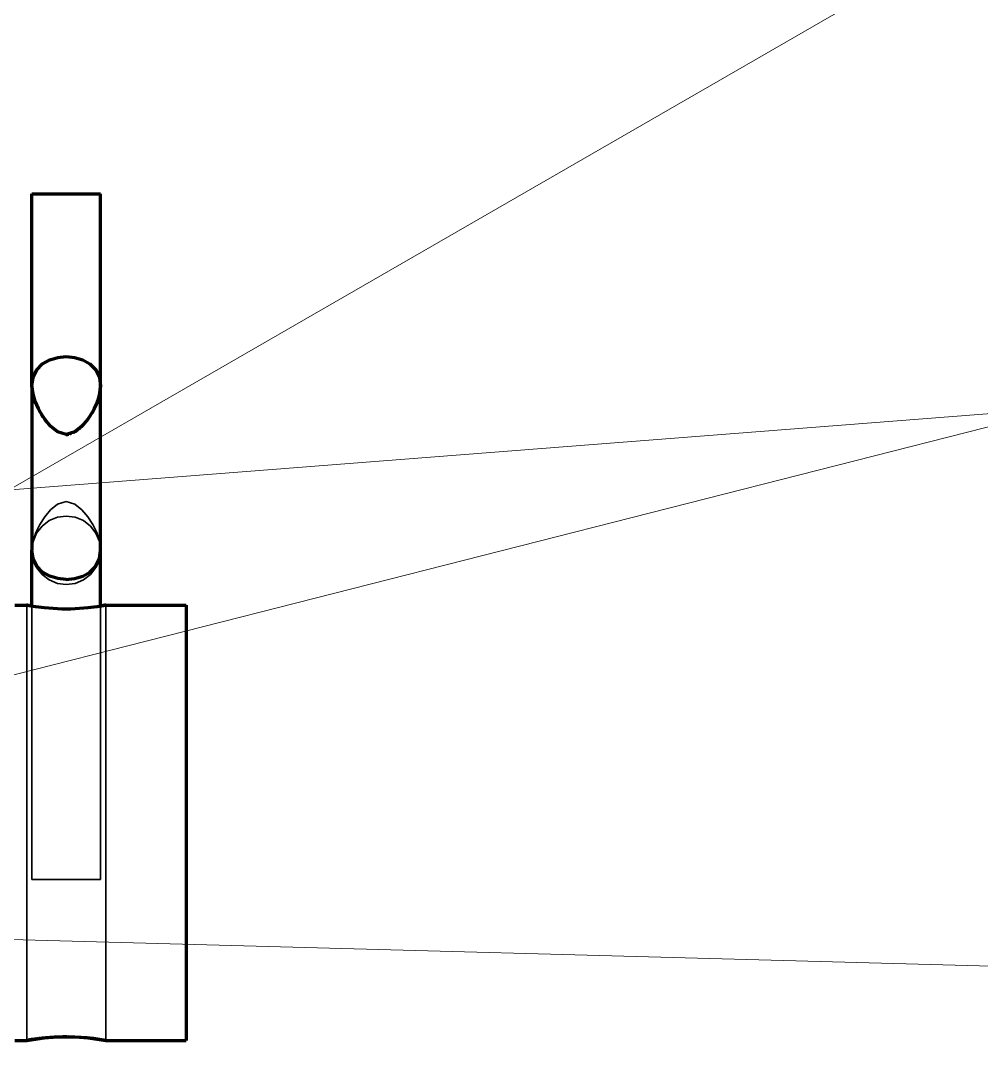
# Model space of a CAD drawing. Header units: millimetres. Extents: x 0 to 2382, y 0 to 420.
# Drawn here: x 188.04 to 193.64, y 229.61 to 235.68 of the extents above; entities that cross this region are included whole.
import ezdxf

# ---------------------------------------------------------------- set-up
doc = ezdxf.new("R2010")
doc.units = ezdxf.units.MM
doc.linetypes.add('IRAM-E-TRAZOS', pattern=[5, 4, -1])
for name, color, linetype, lineweight in [('01-VISIBLE', 7, 'CONTINUOUS', 70), ('02-OCULTA', 4, 'IRAM-E-TRAZOS', 35), ('08-FINA', 5, 'CONTINUOUS', 18)]:
    doc.layers.add(name, color=color, linetype=linetype, lineweight=lineweight)

msp = doc.modelspace()

# ---------------------------------------------------------------- linework, layer by layer
at = {"layer": '01-VISIBLE'}
for p, q in [((188.1, 233.55), (188.1, 234.67)), ((188.5, 233.55), (188.5, 234.67)), ((188.1, 232.2649), (188.1, 232.59)), ((188.5, 232.2649), (188.5, 232.59)), ((188, 232.27), (188.07, 232.27)), ((188.53, 232.27), (189, 232.27)), ((188, 229.73), (188.07, 229.73)), ((188.53, 229.73), (189, 229.73))]:
    msp.add_line(p, q, dxfattribs=at)
for points in [[(188.1, 234.67), (188.15, 234.67), (188.2, 234.67), (188.25, 234.67), (188.3, 234.67), (188.35, 234.67), (188.4, 234.67), (188.45, 234.67), (188.5, 234.67)], [(188.1, 233.55), (188.1066, 233.5984), (188.1276, 233.6425), (188.1617, 233.6775), (188.2042, 233.7016), (188.2512, 233.7154), (188.3, 233.7199)], [(188.3, 233.7199), (188.3488, 233.7154), (188.3958, 233.7016), (188.4383, 233.6775), (188.4724, 233.6425), (188.4934, 233.5984), (188.5, 233.55)], [(188.5, 233.55), (188.4937, 233.4974), (188.4776, 233.4469), (188.4544, 233.3992), (188.4257, 233.3547), (188.3914, 233.3142), (188.3502, 233.2811), (188.3, 233.266), (188.2498, 233.2811), (188.2086, 233.3142), (188.1743, 233.3547), (188.1456, 233.3992), (188.1224, 233.4469), (188.1063, 233.4974), (188.1, 233.55)], [(188.1, 233.55), (188.1013, 233.5271), (188.1048, 233.5044), (188.1102, 233.482), (188.1173, 233.4602), (188.1258, 233.4388), (188.1356, 233.418)], [(188.1, 233.55), (188.1, 233.4995), (188.1, 233.4489), (188.1, 233.3984), (188.1, 233.3479), (188.1, 233.2974), (188.1, 233.2468), (188.1, 233.1963), (188.1, 233.1458), (188.1, 233.0953), (188.1, 233.0447), (188.1, 232.9942), (188.1, 232.9437), (188.1, 232.8932), (188.1, 232.8426), (188.1, 232.7921), (188.1, 232.7416), (188.1, 232.6911), (188.1, 232.6405), (188.1, 232.59)], [(188.4502, 233.392), (188.4637, 233.4165), (188.4754, 233.4418), (188.4854, 233.4679), (188.4931, 233.4947), (188.4982, 233.5221), (188.5, 233.55)], [(188.5, 232.59), (188.5, 232.6405), (188.5, 232.6911), (188.5, 232.7416), (188.5, 232.7921), (188.5, 232.8426), (188.5, 232.8932), (188.5, 232.9437), (188.5, 232.9942), (188.5, 233.0447), (188.5, 233.0953), (188.5, 233.1458), (188.5, 233.1963), (188.5, 233.2468), (188.5, 233.2974), (188.5, 233.3479), (188.5, 233.3984), (188.5, 233.4489), (188.5, 233.4995), (188.5, 233.55)], [(188.5, 232.59), (188.5, 232.6405), (188.5, 232.6911), (188.5, 232.7416), (188.5, 232.7921), (188.5, 232.8426), (188.5, 232.8932), (188.5, 232.9437), (188.5, 232.9942), (188.5, 233.0447), (188.5, 233.0953), (188.5, 233.1458), (188.5, 233.1963), (188.5, 233.2468), (188.5, 233.2974), (188.5, 233.3479), (188.5, 233.3984), (188.5, 233.4489), (188.5, 233.4995), (188.5, 233.55)], [(188.1358, 233.4175), (188.1358, 233.4175), (188.1358, 233.4175), (188.1358, 233.4175), (188.1358, 233.4175), (188.1358, 233.4175), (188.1358, 233.4175)], [(188.1421, 233.4055), (188.1428, 233.4042), (188.1435, 233.4029), (188.1442, 233.4017), (188.1449, 233.4004), (188.1456, 233.3992), (188.1463, 233.3979)], [(188.1466, 233.3974), (188.1466, 233.3974), (188.1466, 233.3974), (188.1466, 233.3974), (188.1466, 233.3974), (188.1466, 233.3974), (188.1466, 233.3974)], [(188.1547, 233.3838), (188.1561, 233.3816), (188.1575, 233.3793), (188.159, 233.377), (188.1604, 233.3747), (188.1619, 233.3725), (188.1634, 233.3702)], [(188.1638, 233.3697), (188.1642, 233.3691), (188.1646, 233.3685), (188.1649, 233.368), (188.1653, 233.3674), (188.1657, 233.3669), (188.1661, 233.3663)], [(188.1743, 233.3548), (188.1756, 233.353), (188.1769, 233.3512), (188.1783, 233.3494), (188.1797, 233.3476), (188.181, 233.3458), (188.1824, 233.344)], [(188.4478, 233.388), (188.4478, 233.388), (188.4478, 233.388), (188.4478, 233.388), (188.4478, 233.388), (188.4478, 233.388), (188.4478, 233.388)], [(188.1882, 233.3369), (188.1885, 233.3365), (188.1888, 233.3362), (188.189, 233.3358), (188.1893, 233.3354), (188.1896, 233.3351), (188.1899, 233.3347)], [(188.1969, 233.3266), (188.1978, 233.3257), (188.1987, 233.3247), (188.1995, 233.3237), (188.2004, 233.3228), (188.2013, 233.3218), (188.2022, 233.3209)], [(188.2109, 233.3119), (188.2109, 233.3119), (188.2109, 233.3119), (188.2109, 233.3119), (188.2109, 233.3119), (188.2109, 233.3119), (188.2109, 233.3119)], [(188.2109, 233.3118), (188.2109, 233.3118), (188.2109, 233.3118), (188.2109, 233.3118), (188.2109, 233.3118), (188.2109, 233.3118), (188.2109, 233.3118)], [(188.211, 233.3117), (188.2111, 233.3117), (188.2111, 233.3117), (188.2112, 233.3116), (188.2112, 233.3116), (188.2113, 233.3115), (188.2113, 233.3115)], [(188.2116, 233.3111), (188.212, 233.3108), (188.2124, 233.3105), (188.2127, 233.3101), (188.2131, 233.3098), (188.2134, 233.3094), (188.2138, 233.3091)], [(188.2179, 233.3052), (188.2183, 233.3049), (188.2187, 233.3045), (188.219, 233.3042), (188.2194, 233.3038), (188.2198, 233.3035), (188.2202, 233.3031)], [(188.3448, 233.278), (188.3448, 233.278), (188.3449, 233.2781), (188.3449, 233.2781), (188.3449, 233.2781), (188.345, 233.2781), (188.345, 233.2782)], [(188.3535, 233.2831), (188.3535, 233.2831), (188.3535, 233.2831), (188.3535, 233.2831), (188.3535, 233.2831), (188.3535, 233.2831), (188.3535, 233.2831)], [(188.3536, 233.2831), (188.3536, 233.2831), (188.3536, 233.2832), (188.3536, 233.2832), (188.3536, 233.2832), (188.3536, 233.2832), (188.3537, 233.2832)], [(188.3537, 233.2832), (188.3538, 233.2832), (188.3538, 233.2833), (188.3539, 233.2833), (188.3539, 233.2833), (188.3539, 233.2833), (188.354, 233.2834)], [(188.354, 233.2834), (188.3554, 233.2843), (188.3567, 233.2851), (188.3581, 233.286), (188.3594, 233.287), (188.3607, 233.2879), (188.3621, 233.2888)], [(188.364, 233.2902), (188.3648, 233.2908), (188.3655, 233.2914), (188.3663, 233.2919), (188.3671, 233.2925), (188.3678, 233.2931), (188.3686, 233.2937)], [(188.375, 233.2989), (188.3754, 233.2993), (188.3758, 233.2996), (188.3762, 233.3), (188.3766, 233.3003), (188.3771, 233.3007), (188.3775, 233.3011)], [(188.3782, 233.3017), (188.3787, 233.3022), (188.3793, 233.3027), (188.3799, 233.3032), (188.3805, 233.3037), (188.3811, 233.3043), (188.3816, 233.3048)], [(188.386, 233.3088), (188.3867, 233.3096), (188.3875, 233.3103), (188.3882, 233.311), (188.389, 233.3117), (188.3897, 233.3125), (188.3904, 233.3132)], [(188.3956, 233.3185), (188.3963, 233.3192), (188.397, 233.32), (188.3977, 233.3207), (188.3984, 233.3215), (188.3991, 233.3223), (188.3998, 233.3231)], [(188.2867, 233.267), (188.2867, 233.267), (188.2867, 233.267), (188.2867, 233.267), (188.2867, 233.267), (188.2867, 233.267), (188.2867, 233.267)], [(188.2868, 233.267), (188.2868, 233.267), (188.2868, 233.267), (188.2868, 233.267), (188.2868, 233.267), (188.2868, 233.267), (188.2868, 233.267)], [(188.2869, 233.267), (188.2869, 233.267), (188.2869, 233.267), (188.2869, 233.267), (188.2869, 233.267), (188.2869, 233.267), (188.2869, 233.267)], [(188.287, 233.267), (188.287, 233.267), (188.287, 233.267), (188.287, 233.267), (188.287, 233.267), (188.287, 233.267), (188.287, 233.267)], [(188.2871, 233.267), (188.2871, 233.267), (188.2871, 233.267), (188.2871, 233.267), (188.2871, 233.267), (188.2871, 233.267), (188.2871, 233.267)], [(188.2872, 233.267), (188.2872, 233.267), (188.2872, 233.267), (188.2872, 233.267), (188.2872, 233.267), (188.2872, 233.267), (188.2872, 233.267)], [(188.2873, 233.2669), (188.2873, 233.2669), (188.2873, 233.2669), (188.2873, 233.2669), (188.2873, 233.2669), (188.2873, 233.2669), (188.2873, 233.2669)], [(188.2874, 233.2669), (188.2874, 233.2669), (188.2874, 233.2669), (188.2874, 233.2669), (188.2874, 233.2669), (188.2874, 233.2669), (188.2874, 233.2669)], [(188.2875, 233.2669), (188.2875, 233.2669), (188.2875, 233.2669), (188.2875, 233.2669), (188.2875, 233.2669), (188.2875, 233.2669), (188.2875, 233.2669)], [(188.2876, 233.2669), (188.2876, 233.2669), (188.2876, 233.2669), (188.2876, 233.2669), (188.2876, 233.2669), (188.2876, 233.2669), (188.2876, 233.2669)], [(188.2877, 233.2669), (188.2877, 233.2669), (188.2877, 233.2669), (188.2877, 233.2669), (188.2877, 233.2669), (188.2877, 233.2669), (188.2877, 233.2669)], [(188.3001, 233.266), (188.3001, 233.266), (188.3002, 233.266), (188.3003, 233.266), (188.3003, 233.266), (188.3004, 233.266), (188.3004, 233.266)], [(188.3004, 233.266), (188.3013, 233.266), (188.3021, 233.266), (188.3029, 233.266), (188.3038, 233.266), (188.3046, 233.2661), (188.3055, 233.2661)], [(188.3057, 233.2662), (188.3072, 233.2663), (188.3086, 233.2664), (188.31, 233.2666), (188.3115, 233.2668), (188.3129, 233.267), (188.3143, 233.2672)], [(188.3225, 233.2691), (188.3225, 233.2691), (188.3225, 233.2691), (188.3225, 233.2691), (188.3225, 233.2691), (188.3225, 233.2691), (188.3225, 233.2691)], [(188.3227, 233.2691), (188.3227, 233.2691), (188.3227, 233.2691), (188.3227, 233.2691), (188.3227, 233.2691), (188.3227, 233.2691), (188.3227, 233.2691)], [(188.3228, 233.2691), (188.3228, 233.2691), (188.3228, 233.2691), (188.3228, 233.2691), (188.3228, 233.2691), (188.3228, 233.2691), (188.3228, 233.2691)], [(188.3229, 233.2692), (188.3229, 233.2692), (188.3229, 233.2692), (188.3229, 233.2692), (188.3229, 233.2692), (188.3229, 233.2692), (188.3229, 233.2692)], [(188.3231, 233.2692), (188.3231, 233.2692), (188.3231, 233.2692), (188.3231, 233.2692), (188.3231, 233.2692), (188.3231, 233.2692), (188.3231, 233.2692)], [(188.3232, 233.2692), (188.3232, 233.2692), (188.3232, 233.2692), (188.3232, 233.2692), (188.3232, 233.2692), (188.3232, 233.2692), (188.3232, 233.2692)], [(188.3233, 233.2693), (188.3233, 233.2693), (188.3233, 233.2693), (188.3233, 233.2693), (188.3233, 233.2693), (188.3233, 233.2693), (188.3233, 233.2693)], [(188.3235, 233.2693), (188.3235, 233.2693), (188.3235, 233.2693), (188.3235, 233.2693), (188.3235, 233.2693), (188.3235, 233.2693), (188.3235, 233.2693)], [(188.3236, 233.2694), (188.3236, 233.2694), (188.3236, 233.2694), (188.3236, 233.2694), (188.3236, 233.2694), (188.3236, 233.2694), (188.3236, 233.2694)], [(188.3237, 233.2694), (188.3237, 233.2694), (188.3237, 233.2694), (188.3237, 233.2694), (188.3237, 233.2694), (188.3237, 233.2694), (188.3237, 233.2694)], [(188.3239, 233.2694), (188.3239, 233.2694), (188.3239, 233.2694), (188.3239, 233.2694), (188.3239, 233.2694), (188.3239, 233.2694), (188.3239, 233.2694)], [(188.324, 233.2695), (188.324, 233.2695), (188.324, 233.2695), (188.324, 233.2695), (188.324, 233.2695), (188.324, 233.2695), (188.324, 233.2695)], [(188.3241, 233.2695), (188.3241, 233.2695), (188.3241, 233.2695), (188.3241, 233.2695), (188.3241, 233.2695), (188.3241, 233.2695), (188.3241, 233.2695)], [(188.3243, 233.2695), (188.3243, 233.2695), (188.3243, 233.2695), (188.3243, 233.2695), (188.3243, 233.2695), (188.3243, 233.2695), (188.3243, 233.2695)], [(188.3244, 233.2696), (188.3244, 233.2696), (188.3244, 233.2696), (188.3244, 233.2696), (188.3244, 233.2696), (188.3244, 233.2696), (188.3244, 233.2696)], [(188.3245, 233.2696), (188.3245, 233.2696), (188.3245, 233.2696), (188.3245, 233.2696), (188.3245, 233.2696), (188.3245, 233.2696), (188.3245, 233.2696)], [(188.3247, 233.2697), (188.3247, 233.2697), (188.3247, 233.2697), (188.3247, 233.2697), (188.3247, 233.2697), (188.3247, 233.2697), (188.3247, 233.2697)], [(188.3248, 233.2697), (188.3248, 233.2697), (188.3248, 233.2697), (188.3248, 233.2697), (188.3248, 233.2697), (188.3248, 233.2697), (188.3248, 233.2697)], [(188.3249, 233.2697), (188.3249, 233.2697), (188.3249, 233.2697), (188.3249, 233.2697), (188.3249, 233.2697), (188.3249, 233.2697), (188.3249, 233.2697)], [(188.3251, 233.2698), (188.3251, 233.2698), (188.3252, 233.2698), (188.3252, 233.2698), (188.3253, 233.2698), (188.3253, 233.2699), (188.3254, 233.2699)], [(188.3431, 233.2772), (188.3431, 233.2772), (188.3431, 233.2772), (188.3431, 233.2772), (188.3431, 233.2772), (188.3431, 233.2772), (188.3431, 233.2772)], [(188.3432, 233.2772), (188.3432, 233.2772), (188.3432, 233.2772), (188.3432, 233.2772), (188.3432, 233.2772), (188.3432, 233.2772), (188.3432, 233.2772)], [(188.3434, 233.2773), (188.3434, 233.2773), (188.3434, 233.2773), (188.3434, 233.2773), (188.3434, 233.2773), (188.3434, 233.2773), (188.3434, 233.2773)], [(188.3435, 233.2773), (188.3435, 233.2773), (188.3435, 233.2773), (188.3435, 233.2773), (188.3435, 233.2773), (188.3435, 233.2773), (188.3435, 233.2773)], [(188.3436, 233.2774), (188.3436, 233.2774), (188.3436, 233.2774), (188.3436, 233.2774), (188.3436, 233.2774), (188.3436, 233.2774), (188.3436, 233.2774)], [(188.3437, 233.2775), (188.3437, 233.2775), (188.3437, 233.2775), (188.3437, 233.2775), (188.3437, 233.2775), (188.3437, 233.2775), (188.3437, 233.2775)], [(188.3438, 233.2775), (188.3438, 233.2775), (188.3438, 233.2775), (188.3438, 233.2775), (188.3438, 233.2775), (188.3438, 233.2775), (188.3438, 233.2775)], [(188.344, 233.2776), (188.344, 233.2776), (188.344, 233.2776), (188.344, 233.2776), (188.344, 233.2776), (188.344, 233.2776), (188.344, 233.2776)], [(188.3441, 233.2777), (188.3441, 233.2777), (188.3441, 233.2777), (188.3441, 233.2777), (188.3441, 233.2777), (188.3441, 233.2777), (188.3441, 233.2777)], [(188.3442, 233.2777), (188.3442, 233.2777), (188.3442, 233.2777), (188.3442, 233.2777), (188.3442, 233.2777), (188.3442, 233.2777), (188.3442, 233.2777)], [(188.3443, 233.2778), (188.3443, 233.2778), (188.3443, 233.2778), (188.3443, 233.2778), (188.3443, 233.2778), (188.3443, 233.2778), (188.3443, 233.2778)], [(188.3444, 233.2778), (188.3444, 233.2778), (188.3444, 233.2778), (188.3444, 233.2778), (188.3444, 233.2778), (188.3444, 233.2778), (188.3444, 233.2778)], [(188.3445, 233.2779), (188.3445, 233.2779), (188.3445, 233.2779), (188.3445, 233.2779), (188.3445, 233.2779), (188.3445, 233.2779), (188.3445, 233.2779)], [(188.3447, 233.278), (188.3447, 233.278), (188.3447, 233.278), (188.3447, 233.278), (188.3447, 233.278), (188.3447, 233.278), (188.3447, 233.278)], [(188.1, 232.59), (188.1, 232.59), (188.1, 232.59), (188.1, 232.59), (188.1, 232.5901), (188.1, 232.5901), (188.1, 232.5901)], [(188.3, 232.4201), (188.2512, 232.4246), (188.2042, 232.4384), (188.1617, 232.4625), (188.1276, 232.4975), (188.1066, 232.5416), (188.1, 232.59)], [(188.3, 232.4201), (188.3488, 232.4246), (188.3958, 232.4384), (188.4383, 232.4625), (188.4724, 232.4975), (188.4934, 232.5416), (188.5, 232.59)], [(188.5, 232.5901), (188.5, 232.5901), (188.5, 232.5901), (188.5, 232.59), (188.5, 232.59), (188.5, 232.59), (188.5, 232.59)], [(188.1, 232.2649), (188.095, 232.2657), (188.09, 232.2665), (188.085, 232.2674), (188.08, 232.2682), (188.075, 232.2691), (188.07, 232.27)], [(188.07, 232.27), (188.1207, 232.2618), (188.1717, 232.2556), (188.223, 232.2514), (188.2743, 232.2493), (188.3257, 232.2493), (188.377, 232.2514), (188.4283, 232.2556), (188.4793, 232.2618), (188.53, 232.27)], [(188.53, 232.27), (188.525, 232.2691), (188.52, 232.2682), (188.515, 232.2674), (188.51, 232.2665), (188.505, 232.2657), (188.5, 232.2649)], [(189, 232.27), (189, 232.2192), (189, 232.1684), (189, 232.1176), (189, 232.0668), (189, 232.016), (189, 231.9652), (189, 231.9144), (189, 231.8636), (189, 231.8128), (189, 231.762), (189, 231.7112), (189, 231.6604), (189, 231.6096), (189, 231.5588), (189, 231.508), (189, 231.4572), (189, 231.4064), (189, 231.3556), (189, 231.3048), (189, 231.254), (189, 231.2032), (189, 231.1524), (189, 231.1016), (189, 231.0508), (189, 231), (189, 230.9492), (189, 230.8984), (189, 230.8476), (189, 230.7968), (189, 230.746), (189, 230.6952), (189, 230.6444), (189, 230.5936), (189, 230.5428), (189, 230.492), (189, 230.4412), (189, 230.3904), (189, 230.3396), (189, 230.2888), (189, 230.238), (189, 230.1872), (189, 230.1364), (189, 230.0856), (189, 230.0348), (189, 229.984), (189, 229.9332), (189, 229.8824), (189, 229.8316), (189, 229.7808), (189, 229.73)], [(188.07, 229.73), (188.1207, 229.7382), (188.1717, 229.7444), (188.223, 229.7486), (188.2743, 229.7507), (188.3257, 229.7507), (188.377, 229.7486), (188.4283, 229.7444), (188.4793, 229.7382), (188.53, 229.73)], [(188.1252, 229.7388), (188.1159, 229.7375), (188.1067, 229.7361), (188.0975, 229.7347), (188.0883, 229.7332), (188.0792, 229.7316), (188.07, 229.73)], [(188.1546, 229.7426), (188.1498, 229.742), (188.1449, 229.7414), (188.1401, 229.7408), (188.1352, 229.7402), (188.1304, 229.7395), (188.1255, 229.7389)], [(188.3039, 229.751), (188.2791, 229.7508), (188.2542, 229.7502), (188.2294, 229.749), (188.2046, 229.7474), (188.1798, 229.7452), (188.1551, 229.7426)], [(188.53, 229.73), (188.4944, 229.736), (188.4587, 229.741), (188.4228, 229.745), (188.3869, 229.748), (188.3509, 229.75), (188.3148, 229.7509)]]:
    msp.add_lwpolyline(points, dxfattribs=at)
at = {"layer": '02-OCULTA'}
for p, q in [((188.1, 232.59), (188.1, 233.55)), ((188.5, 232.59), (188.5, 233.55)), ((188.07, 229.73), (188.07, 232.27)), ((188.1, 230.67), (188.1, 232.2649)), ((188.5, 230.67), (188.5, 232.2649)), ((188.53, 229.73), (188.53, 232.27))]:
    msp.add_line(p, q, dxfattribs=at)
for points in [[(188.5, 234.67), (188.45, 234.67), (188.4, 234.67), (188.35, 234.67), (188.3, 234.67), (188.25, 234.67), (188.2, 234.67), (188.15, 234.67), (188.1, 234.67)], [(188.3, 233.7199), (188.2512, 233.7154), (188.2042, 233.7016), (188.1617, 233.6775), (188.1276, 233.6425), (188.1066, 233.5984), (188.1, 233.55)], [(188.3, 233.7199), (188.3488, 233.7154), (188.3958, 233.7016), (188.4383, 233.6775), (188.4724, 233.6425), (188.4934, 233.5984), (188.5, 233.55)], [(188.1, 233.55), (188.1, 233.4995), (188.1, 233.4489), (188.1, 233.3984), (188.1, 233.3479), (188.1, 233.2974), (188.1, 233.2468), (188.1, 233.1963), (188.1, 233.1458), (188.1, 233.0953), (188.1, 233.0447), (188.1, 232.9942), (188.1, 232.9437), (188.1, 232.8932), (188.1, 232.8426), (188.1, 232.7921), (188.1, 232.7416), (188.1, 232.6911), (188.1, 232.6405), (188.1, 232.59)], [(188.1356, 233.418), (188.1356, 233.4179), (188.1356, 233.4178), (188.1357, 233.4178), (188.1357, 233.4177), (188.1358, 233.4176), (188.1358, 233.4175)], [(188.1358, 233.4175), (188.1368, 233.4155), (188.1379, 233.4135), (188.1389, 233.4114), (188.14, 233.4094), (188.141, 233.4075), (188.1421, 233.4055)], [(188.1463, 233.3979), (188.1464, 233.3978), (188.1464, 233.3977), (188.1465, 233.3976), (188.1465, 233.3976), (188.1466, 233.3975), (188.1466, 233.3974)], [(188.1466, 233.3974), (188.1479, 233.3951), (188.1493, 233.3928), (188.1506, 233.3906), (188.1519, 233.3883), (188.1533, 233.3861), (188.1547, 233.3838)], [(188.1634, 233.3702), (188.1635, 233.3701), (188.1636, 233.37), (188.1636, 233.3699), (188.1637, 233.3698), (188.1637, 233.3697), (188.1638, 233.3697)], [(188.1661, 233.3663), (188.1674, 233.3644), (188.1687, 233.3625), (188.1701, 233.3605), (188.1715, 233.3586), (188.1729, 233.3567), (188.1743, 233.3548)], [(188.1824, 233.344), (188.1834, 233.3428), (188.1843, 233.3416), (188.1853, 233.3404), (188.1862, 233.3392), (188.1872, 233.3381), (188.1882, 233.3369)], [(188.3998, 233.3231), (188.4087, 233.3332), (188.4173, 233.3436), (188.4254, 233.3543), (188.4332, 233.3653), (188.4407, 233.3765), (188.4478, 233.388)], [(188.4478, 233.388), (188.4482, 233.3886), (188.4486, 233.3893), (188.449, 233.39), (188.4494, 233.3906), (188.4498, 233.3913), (188.4502, 233.392)], [(188.1899, 233.3347), (188.1911, 233.3334), (188.1922, 233.332), (188.1934, 233.3307), (188.1946, 233.3293), (188.1957, 233.328), (188.1969, 233.3266)], [(188.2022, 233.3209), (188.2036, 233.3193), (188.205, 233.3178), (188.2065, 233.3163), (188.2079, 233.3149), (188.2094, 233.3134), (188.2109, 233.3119)], [(188.2109, 233.3119), (188.2109, 233.3119), (188.2109, 233.3119), (188.2109, 233.3119), (188.2109, 233.3119), (188.2109, 233.3118), (188.2109, 233.3118)], [(188.2109, 233.3118), (188.211, 233.3118), (188.211, 233.3118), (188.211, 233.3118), (188.211, 233.3118), (188.211, 233.3118), (188.211, 233.3117)], [(188.2113, 233.3115), (188.2114, 233.3114), (188.2114, 233.3114), (188.2115, 233.3113), (188.2115, 233.3113), (188.2116, 233.3112), (188.2116, 233.3111)], [(188.2138, 233.3091), (188.2145, 233.3084), (188.2151, 233.3078), (188.2158, 233.3071), (188.2165, 233.3065), (188.2172, 233.3059), (188.2179, 233.3052)], [(188.2202, 233.3031), (188.2299, 233.2949), (188.2402, 233.2872), (188.251, 233.2804), (188.2623, 233.2745), (188.2743, 233.27), (188.2867, 233.267)], [(188.3447, 233.278), (188.3447, 233.278), (188.3447, 233.278), (188.3447, 233.278), (188.3447, 233.278), (188.3448, 233.278), (188.3448, 233.278)], [(188.345, 233.2782), (188.3465, 233.2789), (188.3479, 233.2797), (188.3493, 233.2805), (188.3507, 233.2814), (188.3521, 233.2822), (188.3535, 233.2831)], [(188.3535, 233.2831), (188.3535, 233.2831), (188.3536, 233.2831), (188.3536, 233.2831), (188.3536, 233.2831), (188.3536, 233.2831), (188.3536, 233.2831)], [(188.3537, 233.2832), (188.3537, 233.2832), (188.3537, 233.2832), (188.3537, 233.2832), (188.3537, 233.2832), (188.3537, 233.2832), (188.3537, 233.2832)], [(188.354, 233.2834), (188.354, 233.2834), (188.354, 233.2834), (188.354, 233.2834), (188.354, 233.2834), (188.354, 233.2834), (188.354, 233.2834)], [(188.3621, 233.2888), (188.3624, 233.289), (188.3627, 233.2893), (188.363, 233.2895), (188.3634, 233.2897), (188.3637, 233.29), (188.364, 233.2902)], [(188.3686, 233.2937), (188.3697, 233.2946), (188.3707, 233.2954), (188.3718, 233.2963), (188.3729, 233.2972), (188.3739, 233.298), (188.375, 233.2989)], [(188.3775, 233.3011), (188.3776, 233.3012), (188.3777, 233.3013), (188.3778, 233.3014), (188.3779, 233.3015), (188.378, 233.3016), (188.3782, 233.3017)], [(188.3816, 233.3048), (188.3824, 233.3055), (188.3831, 233.3061), (188.3838, 233.3068), (188.3845, 233.3075), (188.3853, 233.3082), (188.386, 233.3088)], [(188.3904, 233.3132), (188.3913, 233.3141), (188.3922, 233.3149), (188.393, 233.3158), (188.3939, 233.3167), (188.3947, 233.3176), (188.3956, 233.3185)], [(188.2867, 233.267), (188.2867, 233.267), (188.2867, 233.267), (188.2867, 233.267), (188.2867, 233.267), (188.2868, 233.267), (188.2868, 233.267)], [(188.2868, 233.267), (188.2868, 233.267), (188.2868, 233.267), (188.2868, 233.267), (188.2868, 233.267), (188.2869, 233.267), (188.2869, 233.267)], [(188.2869, 233.267), (188.2869, 233.267), (188.2869, 233.267), (188.2869, 233.267), (188.287, 233.267), (188.287, 233.267), (188.287, 233.267)], [(188.287, 233.267), (188.287, 233.267), (188.287, 233.267), (188.287, 233.267), (188.2871, 233.267), (188.2871, 233.267), (188.2871, 233.267)], [(188.2871, 233.267), (188.2871, 233.267), (188.2871, 233.267), (188.2871, 233.267), (188.2872, 233.267), (188.2872, 233.267), (188.2872, 233.267)], [(188.2872, 233.267), (188.2872, 233.267), (188.2872, 233.267), (188.2872, 233.267), (188.2873, 233.267), (188.2873, 233.2669), (188.2873, 233.2669)], [(188.2873, 233.2669), (188.2873, 233.2669), (188.2873, 233.2669), (188.2874, 233.2669), (188.2874, 233.2669), (188.2874, 233.2669), (188.2874, 233.2669)], [(188.2874, 233.2669), (188.2874, 233.2669), (188.2874, 233.2669), (188.2875, 233.2669), (188.2875, 233.2669), (188.2875, 233.2669), (188.2875, 233.2669)], [(188.2875, 233.2669), (188.2875, 233.2669), (188.2875, 233.2669), (188.2876, 233.2669), (188.2876, 233.2669), (188.2876, 233.2669), (188.2876, 233.2669)], [(188.2876, 233.2669), (188.2876, 233.2669), (188.2876, 233.2669), (188.2877, 233.2669), (188.2877, 233.2669), (188.2877, 233.2669), (188.2877, 233.2669)], [(188.2877, 233.2669), (188.2898, 233.2666), (188.2918, 233.2664), (188.2939, 233.2662), (188.296, 233.2661), (188.298, 233.266), (188.3001, 233.266)], [(188.3004, 233.266), (188.3004, 233.266), (188.3004, 233.266), (188.3004, 233.266), (188.3004, 233.266), (188.3004, 233.266), (188.3004, 233.266)], [(188.3055, 233.2661), (188.3055, 233.2661), (188.3056, 233.2661), (188.3056, 233.2662), (188.3056, 233.2662), (188.3057, 233.2662), (188.3057, 233.2662)], [(188.3143, 233.2672), (188.3157, 233.2675), (188.3171, 233.2677), (188.3184, 233.268), (188.3198, 233.2684), (188.3212, 233.2687), (188.3225, 233.2691)], [(188.3225, 233.2691), (188.3225, 233.2691), (188.3226, 233.2691), (188.3226, 233.2691), (188.3226, 233.2691), (188.3226, 233.2691), (188.3227, 233.2691)], [(188.3227, 233.2691), (188.3227, 233.2691), (188.3227, 233.2691), (188.3227, 233.2691), (188.3227, 233.2691), (188.3228, 233.2691), (188.3228, 233.2691)], [(188.3228, 233.2691), (188.3228, 233.2691), (188.3228, 233.2691), (188.3229, 233.2691), (188.3229, 233.2691), (188.3229, 233.2692), (188.3229, 233.2692)], [(188.3229, 233.2692), (188.3229, 233.2692), (188.323, 233.2692), (188.323, 233.2692), (188.323, 233.2692), (188.323, 233.2692), (188.3231, 233.2692)], [(188.3231, 233.2692), (188.3231, 233.2692), (188.3231, 233.2692), (188.3231, 233.2692), (188.3232, 233.2692), (188.3232, 233.2692), (188.3232, 233.2692)], [(188.3232, 233.2692), (188.3232, 233.2692), (188.3232, 233.2693), (188.3233, 233.2693), (188.3233, 233.2693), (188.3233, 233.2693), (188.3233, 233.2693)], [(188.3233, 233.2693), (188.3234, 233.2693), (188.3234, 233.2693), (188.3234, 233.2693), (188.3234, 233.2693), (188.3234, 233.2693), (188.3235, 233.2693)], [(188.3235, 233.2693), (188.3235, 233.2693), (188.3235, 233.2693), (188.3235, 233.2693), (188.3236, 233.2693), (188.3236, 233.2693), (188.3236, 233.2694)], [(188.3236, 233.2694), (188.3236, 233.2694), (188.3236, 233.2694), (188.3237, 233.2694), (188.3237, 233.2694), (188.3237, 233.2694), (188.3237, 233.2694)], [(188.3237, 233.2694), (188.3238, 233.2694), (188.3238, 233.2694), (188.3238, 233.2694), (188.3238, 233.2694), (188.3238, 233.2694), (188.3239, 233.2694)], [(188.3239, 233.2694), (188.3239, 233.2694), (188.3239, 233.2694), (188.3239, 233.2694), (188.324, 233.2695), (188.324, 233.2695), (188.324, 233.2695)], [(188.324, 233.2695), (188.324, 233.2695), (188.324, 233.2695), (188.3241, 233.2695), (188.3241, 233.2695), (188.3241, 233.2695), (188.3241, 233.2695)], [(188.3241, 233.2695), (188.3242, 233.2695), (188.3242, 233.2695), (188.3242, 233.2695), (188.3242, 233.2695), (188.3242, 233.2695), (188.3243, 233.2695)], [(188.3243, 233.2695), (188.3243, 233.2696), (188.3243, 233.2696), (188.3243, 233.2696), (188.3244, 233.2696), (188.3244, 233.2696), (188.3244, 233.2696)], [(188.3244, 233.2696), (188.3244, 233.2696), (188.3245, 233.2696), (188.3245, 233.2696), (188.3245, 233.2696), (188.3245, 233.2696), (188.3245, 233.2696)], [(188.3245, 233.2696), (188.3246, 233.2696), (188.3246, 233.2696), (188.3246, 233.2696), (188.3246, 233.2697), (188.3247, 233.2697), (188.3247, 233.2697)], [(188.3247, 233.2697), (188.3247, 233.2697), (188.3247, 233.2697), (188.3247, 233.2697), (188.3248, 233.2697), (188.3248, 233.2697), (188.3248, 233.2697)], [(188.3248, 233.2697), (188.3248, 233.2697), (188.3249, 233.2697), (188.3249, 233.2697), (188.3249, 233.2697), (188.3249, 233.2697), (188.3249, 233.2697)], [(188.3249, 233.2697), (188.325, 233.2698), (188.325, 233.2698), (188.325, 233.2698), (188.325, 233.2698), (188.3251, 233.2698), (188.3251, 233.2698)], [(188.3254, 233.2699), (188.3284, 233.2709), (188.3314, 233.272), (188.3344, 233.2731), (188.3373, 233.2744), (188.3402, 233.2757), (188.3431, 233.2772)], [(188.3431, 233.2772), (188.3431, 233.2772), (188.3432, 233.2772), (188.3432, 233.2772), (188.3432, 233.2772), (188.3432, 233.2772), (188.3432, 233.2772)], [(188.3432, 233.2772), (188.3433, 233.2772), (188.3433, 233.2772), (188.3433, 233.2772), (188.3433, 233.2773), (188.3433, 233.2773), (188.3434, 233.2773)], [(188.3434, 233.2773), (188.3434, 233.2773), (188.3434, 233.2773), (188.3434, 233.2773), (188.3434, 233.2773), (188.3435, 233.2773), (188.3435, 233.2773)], [(188.3435, 233.2773), (188.3435, 233.2774), (188.3435, 233.2774), (188.3435, 233.2774), (188.3436, 233.2774), (188.3436, 233.2774), (188.3436, 233.2774)], [(188.3436, 233.2774), (188.3436, 233.2774), (188.3436, 233.2774), (188.3437, 233.2774), (188.3437, 233.2774), (188.3437, 233.2775), (188.3437, 233.2775)], [(188.3437, 233.2775), (188.3437, 233.2775), (188.3438, 233.2775), (188.3438, 233.2775), (188.3438, 233.2775), (188.3438, 233.2775), (188.3438, 233.2775)], [(188.3438, 233.2775), (188.3439, 233.2775), (188.3439, 233.2775), (188.3439, 233.2776), (188.3439, 233.2776), (188.3439, 233.2776), (188.344, 233.2776)], [(188.344, 233.2776), (188.344, 233.2776), (188.344, 233.2776), (188.344, 233.2776), (188.344, 233.2776), (188.3441, 233.2776), (188.3441, 233.2777)], [(188.3441, 233.2777), (188.3441, 233.2777), (188.3441, 233.2777), (188.3441, 233.2777), (188.3442, 233.2777), (188.3442, 233.2777), (188.3442, 233.2777)], [(188.3442, 233.2777), (188.3442, 233.2777), (188.3442, 233.2777), (188.3442, 233.2777), (188.3443, 233.2778), (188.3443, 233.2778), (188.3443, 233.2778)], [(188.3443, 233.2778), (188.3443, 233.2778), (188.3443, 233.2778), (188.3444, 233.2778), (188.3444, 233.2778), (188.3444, 233.2778), (188.3444, 233.2778)], [(188.3444, 233.2778), (188.3444, 233.2779), (188.3445, 233.2779), (188.3445, 233.2779), (188.3445, 233.2779), (188.3445, 233.2779), (188.3445, 233.2779)], [(188.3445, 233.2779), (188.3446, 233.2779), (188.3446, 233.2779), (188.3446, 233.2779), (188.3446, 233.2779), (188.3446, 233.278), (188.3447, 233.278)], [(188.1, 232.5901), (188.1063, 232.6426), (188.1224, 232.6931), (188.1456, 232.7408), (188.1743, 232.7853), (188.2086, 232.8258), (188.2498, 232.8589), (188.3, 232.874), (188.3502, 232.8589), (188.3914, 232.8258), (188.4257, 232.7853), (188.4544, 232.7408), (188.4776, 232.6931), (188.4937, 232.6426), (188.5, 232.5901)], [(188.5, 232.59), (188.4937, 232.6426), (188.4776, 232.6931), (188.4544, 232.7408), (188.4257, 232.7853), (188.3914, 232.8258), (188.3502, 232.8589), (188.3, 232.874), (188.2498, 232.8589), (188.2086, 232.8258), (188.1743, 232.7853), (188.1456, 232.7408), (188.1224, 232.6931), (188.1063, 232.6426), (188.1, 232.59)], [(188.1, 232.59), (188.1068, 232.6418), (188.1268, 232.69), (188.1586, 232.7314), (188.2, 232.7632), (188.2482, 232.7832), (188.3, 232.79), (188.3518, 232.7832), (188.4, 232.7632), (188.4414, 232.7314), (188.4732, 232.69), (188.4932, 232.6418), (188.5, 232.59)], [(188.1, 232.59), (188.1066, 232.5416), (188.1276, 232.4975), (188.1617, 232.4625), (188.2042, 232.4384), (188.2512, 232.4246), (188.3, 232.4201)], [(188.3, 232.39), (188.2482, 232.3968), (188.2, 232.4168), (188.1586, 232.4486), (188.1268, 232.49), (188.1068, 232.5382), (188.1, 232.59)], [(188.3, 232.4201), (188.3488, 232.4246), (188.3958, 232.4384), (188.4383, 232.4625), (188.4724, 232.4975), (188.4934, 232.5416), (188.5, 232.59)], [(188.3, 232.39), (188.3518, 232.3968), (188.4, 232.4168), (188.4414, 232.4486), (188.4732, 232.49), (188.4932, 232.5382), (188.5, 232.59)], [(188.5, 232.2649), (188.4503, 232.258), (188.4003, 232.253), (188.3502, 232.25), (188.3, 232.249), (188.2498, 232.25), (188.1997, 232.253), (188.1497, 232.258), (188.1, 232.2649)], [(189, 229.73), (189, 229.7808), (189, 229.8316), (189, 229.8824), (189, 229.9332), (189, 229.984), (189, 230.0348), (189, 230.0856), (189, 230.1364), (189, 230.1872), (189, 230.238), (189, 230.2888), (189, 230.3396), (189, 230.3904), (189, 230.4412), (189, 230.492), (189, 230.5428), (189, 230.5936), (189, 230.6444), (189, 230.6952), (189, 230.746), (189, 230.7968), (189, 230.8476), (189, 230.8984), (189, 230.9492), (189, 231), (189, 231.0508), (189, 231.1016), (189, 231.1524), (189, 231.2032), (189, 231.254), (189, 231.3048), (189, 231.3556), (189, 231.4064), (189, 231.4572), (189, 231.508), (189, 231.5588), (189, 231.6096), (189, 231.6604), (189, 231.7112), (189, 231.762), (189, 231.8128), (189, 231.8636), (189, 231.9144), (189, 231.9652), (189, 232.016), (189, 232.0668), (189, 232.1176), (189, 232.1684), (189, 232.2192), (189, 232.27)], [(188.5, 230.67), (188.45, 230.67), (188.4, 230.67), (188.35, 230.67), (188.3, 230.67), (188.25, 230.67), (188.2, 230.67), (188.15, 230.67), (188.1, 230.67)], [(188.1, 230.67), (188.15, 230.67), (188.2, 230.67), (188.25, 230.67), (188.3, 230.67), (188.35, 230.67), (188.4, 230.67), (188.45, 230.67), (188.5, 230.67)], [(188.1255, 229.7389), (188.1255, 229.7389), (188.1254, 229.7389), (188.1253, 229.7388), (188.1253, 229.7388), (188.1252, 229.7388), (188.1252, 229.7388)], [(188.1551, 229.7426), (188.155, 229.7426), (188.1549, 229.7426), (188.1549, 229.7426), (188.1548, 229.7426), (188.1547, 229.7426), (188.1546, 229.7426)], [(188.3148, 229.7509), (188.313, 229.7509), (188.3112, 229.751), (188.3094, 229.751), (188.3076, 229.751), (188.3058, 229.751), (188.3039, 229.751)]]:
    msp.add_lwpolyline(points, dxfattribs=at)
at = {"layer": '08-FINA'}
for p, q in [((204.5353, 242.5011), (184.6, 231)), ((214.1236, 238.5135), (184.6, 231)), ((204.012, 234.1898), (163, 231)), ((214.0015, 229.6091), (163, 231))]:
    msp.add_line(p, q, dxfattribs=at)

doc.saveas('drawing.dxf')
